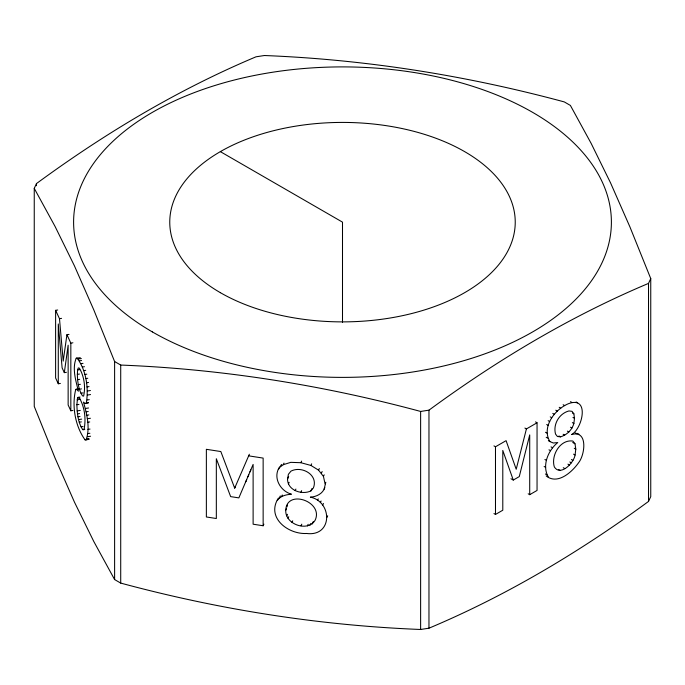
<?xml version="1.0" encoding="UTF-8"?>
<svg xmlns="http://www.w3.org/2000/svg" width="685" height="685" viewBox="0 0 685 685"><rect width="100%" height="100%" fill="white"/><g stroke="black" fill="none" stroke-linecap="round" stroke-linejoin="round"><path stroke-width="1.03" d="M77.833 389.08L75.752 389.405C71.651 405.691 75.085 426.036 85.043 439.847L86.07 439.813C90.454 427.937 86.824 414.005 83.484 402.104L85.145 403.542L88.279 403.054M77.362 374.37L77.593 369.994L78.278 367.922L79.409 368.17C84.169 376.399 85.702 386.905 83.613 396.127L82.483 395.844C78.424 389.508 77.533 381.733 77.362 374.37L79.451 374.044M85.145 403.542L86.387 402.823C88.69 387.907 86.293 370.448 77.14 358.178L76.215 358.212C71.942 368.479 75.855 380.783 78.407 391.178L76.514 389.337L75.752 389.405M76.891 404.758L77.482 398.285L77.953 397.394L79.229 397.6C84.709 407.078 86.259 419.151 83.955 429.752L82.688 429.623C77.979 422.294 77.097 413.26 76.891 404.758L78.972 404.433M548.488 477.282C541.587 465.843 548.068 450.37 557.778 442.536L553.343 443.015L549.884 441.568C541.304 427.029 554.807 409.262 568.567 403.653C589.862 395.733 582.61 428.485 571.632 434.538C588.098 429.752 585.093 454.557 578.697 462.589C572.095 472.025 557.65 485.185 546.193 475.955M324.853 487.592C322.703 493.688 316.556 496.813 310.373 497.122C332.636 501.848 332.687 536.843 306.615 533.478C288.12 534.505 265.823 517.595 278.41 498.081M573.867 423.493L574.492 418.338L573.876 413.826L572.026 411.334L568.935 410.949C559.157 413.526 552.889 424.315 555.535 434.076L557.419 436.491L560.493 436.859C566.837 434.966 572.069 429.906 573.867 423.493L572.343 422.611M575.075 455.037L575.794 449.129L575.023 443.82L572.883 441.063C560.133 439.094 550.749 455.568 554.345 466.947C560.484 476.692 573.884 462.889 575.075 455.037L573.55 454.155M66.402 372.315L64.322 372.64L68.14 345.206L68.14 404.989L70.829 410.777L72.91 410.452M69.014 334.4L66.933 334.725L63.2 361.115L59.492 318.688L55.613 310.331L57.694 310.005M324.108 489.193L325.812 482.249M287.537 479.046L288.394 474.303L290.971 471.143C301.606 465.475 318.568 474.782 313.43 487.84L310.862 490.948C301.914 495.204 287.426 490.357 287.537 479.046L288.65 476.632M285.765 510.179C286.638 488.593 324.039 501.703 315.083 520.335C307.702 532.373 284.823 524.316 285.765 510.179L286.51 508.57M287.049 506.874L287.383 505.085M528.186 493.799L529.71 494.681L537.049 490.443L537.049 422.782L526.414 428.921L516.207 469.251L506.087 440.66L495.486 446.774L493.962 445.892M279.497 467.093C272.604 477.445 280.199 491.076 291.45 494.193C286.219 494.656 280.413 495.786 277.297 500.487M245.846 481.701L246.686 479.731M247.944 476.786L248.783 474.816M250.042 471.862L250.881 469.893M263.888 524.153L263.143 525.755L253.116 524.205L253.116 464.43L238.851 497.892L230.648 496.616L216.332 458.736L216.332 518.519L206.365 516.969L206.365 449.309L220.835 451.552L234.672 488.131L249.357 454.241M34.25 188.375L36.485 183.563C104.788 133.447 177.843 89.684 256.036 56.804L264.376 55.519C365.764 59.518 466.348 75.487 564.286 101.911L570.391 105.439L591.189 143.465L610.566 182.912L629.952 226.983L650.75 278.589L650.75 496.625L648.515 501.437C580.212 551.553 507.157 595.316 428.964 628.196L420.624 629.481C319.236 625.482 218.652 609.513 120.714 583.089L114.609 579.561L93.811 541.535L74.434 502.088L55.048 458.017L34.25 406.41L34.25 188.375L55.048 226.41L74.434 265.849L93.811 309.928L114.609 361.526L114.609 579.561M234.672 488.131L235.417 486.53M278.384 469.508L281.526 464.439M280.405 466.845L283.248 464.695L283.992 463.086M279.172 498.329L280.293 495.914M281.526 496.616L282.271 495.007M288.394 483.97L289.138 482.36M283.248 464.695L290.783 462.349L300.886 462.709L301.631 461.099M295.158 490.657L295.903 489.056M286.758 515.891L287.503 514.289M300.886 462.709L310.913 465.44L311.658 463.831M288 518.348L288.745 516.738M300.886 492.258L301.631 490.648M291.973 522.407L292.718 520.797M325.067 483.85L323.44 476.417L318.576 470.158L319.321 468.557M310.862 490.948L311.975 488.533M321.419 473.138L322.164 471.537M323.44 476.417L324.185 474.816M301.049 525.772L301.794 524.171M317.506 500.478L318.251 498.877M307.411 525.892L308.156 524.29M309.98 525.207L310.725 523.597M320.349 502.619L321.094 501.009M312.146 524.025L313.259 521.619M322.703 505.059L323.448 503.458M326.942 517.406L327.687 515.805M648.515 501.437L648.515 283.402L650.75 278.589M114.609 361.526L120.714 365.054C222.103 369.061 322.695 385.021 420.624 411.445L428.964 410.161C497.267 360.036 570.322 316.282 648.515 283.402M510.976 478.738L513.27 480.065L519.273 476.597L529.71 434.898L529.71 494.681M493.962 513.553L495.486 514.435L502.79 510.222L502.79 450.447L513.27 480.065M59.492 318.688L61.573 318.362M66.933 334.725L70.829 343.108L72.91 342.791M76.215 358.212L80.265 357.69M78.227 359.043L81.361 358.563M79.494 360.867L81.575 360.541M80.941 363.675L83.022 363.358M82.363 367.04L84.443 366.715M77.593 369.994L79.674 369.669M83.621 370.645L85.711 370.32M84.734 374.498L86.815 374.181M77.593 379.661L79.674 379.336M85.676 378.608L87.766 378.283M55.613 310.331L55.613 377.992L58.285 383.754L60.366 383.429M86.438 382.787L88.528 382.47M78.278 384.645L80.368 384.319M86.986 386.922L89.067 386.597M76.514 389.337L78.595 389.02M79.409 389.208L81.489 388.883M87.312 391.007L90.437 390.518M80.941 393.224L83.022 392.907M87.415 395.039L90.548 394.56M77.953 397.394L80.034 397.069M77.482 398.285L79.571 397.968M77.157 399.809L80.282 399.329M87.158 399.98L89.247 399.655M86.387 402.823L88.476 402.497M85.394 408.474L88.519 407.995M77.157 410.889L80.282 410.409M86.156 411.813L88.237 411.488M77.482 413.868L79.571 413.552M86.789 415.256L88.87 414.93M77.953 416.788L80.034 416.471M78.552 419.605L81.678 419.126M87.286 418.749L90.411 418.27M79.254 422.217L81.344 421.892M87.637 422.277L89.726 421.951M80.984 426.815L83.065 426.49M82.688 429.623L84.777 429.298M87.92 429.392L90.009 429.067M87.8 433.596L89.889 433.28M87.44 436.713L90.566 436.234M86.858 438.768L88.939 438.451M85.043 439.847L87.132 439.522M86.07 439.813L89.196 439.325M248.612 455.842L263.143 458.094L263.143 525.755M310.913 465.44L318.576 470.158M220.356 151.633L342.5 222.145L342.5 322.318M576.111 401.958L577.635 402.84M570.494 401.658L572.026 402.54M563.156 404.724L564.68 405.606M572.352 412.944L573.876 413.826M559.208 407.301L560.732 408.183M572.968 417.456L574.492 418.338M555.758 410.195L557.282 411.077M552.778 413.389L554.311 414.271M570.459 427.2L571.984 428.082M550.243 416.891L551.767 417.773M577.404 433.391L578.928 434.273M575.323 432.903L576.847 433.776M567.377 431.122L568.901 432.004M548.163 420.684L549.695 421.566M546.681 424.512L548.206 425.394M563.156 434.273L564.68 435.155M572.737 442.493L575.023 443.82M535.524 421.9L537.049 422.782M558.969 435.977L560.493 436.859M574.261 448.255L575.794 449.129M545.491 432.278L547.024 433.16M546.185 437.27L547.709 438.152M548.36 440.686L549.884 441.568M524.89 428.039L526.414 428.921M551.057 446.911L552.581 447.793M571.401 459.532L572.925 460.414M548.985 449.805L550.509 450.687M569.817 461.964L571.341 462.846M567.933 464.139L569.458 465.021M563.275 467.692L564.8 468.574M544.909 459.464L546.433 460.346M558.558 469.542L560.082 470.424M544.121 466.468L545.645 467.35M545.38 473.977L546.904 474.859M64.322 372.64L62.121 367.905L58.285 323.971L58.285 383.754M495.486 446.774L495.486 514.435M428.964 410.161L428.964 628.196M420.624 411.445L420.624 629.481M120.714 365.054L120.714 583.089M70.829 343.108L70.829 410.777M36.485 183.563L36.485 185.695M152.37 331.917A268.888 155.238 0 0 0 602.226 262.329A268.888 155.238 0 0 0 272.904 72.19A268.888 155.238 0 0 0 152.37 331.917M220.356 292.666A172.731 99.727 0 0 0 509.349 247.961A172.731 99.727 0 0 0 297.795 125.817A172.731 99.727 0 0 0 220.356 292.666"/></g></svg>
